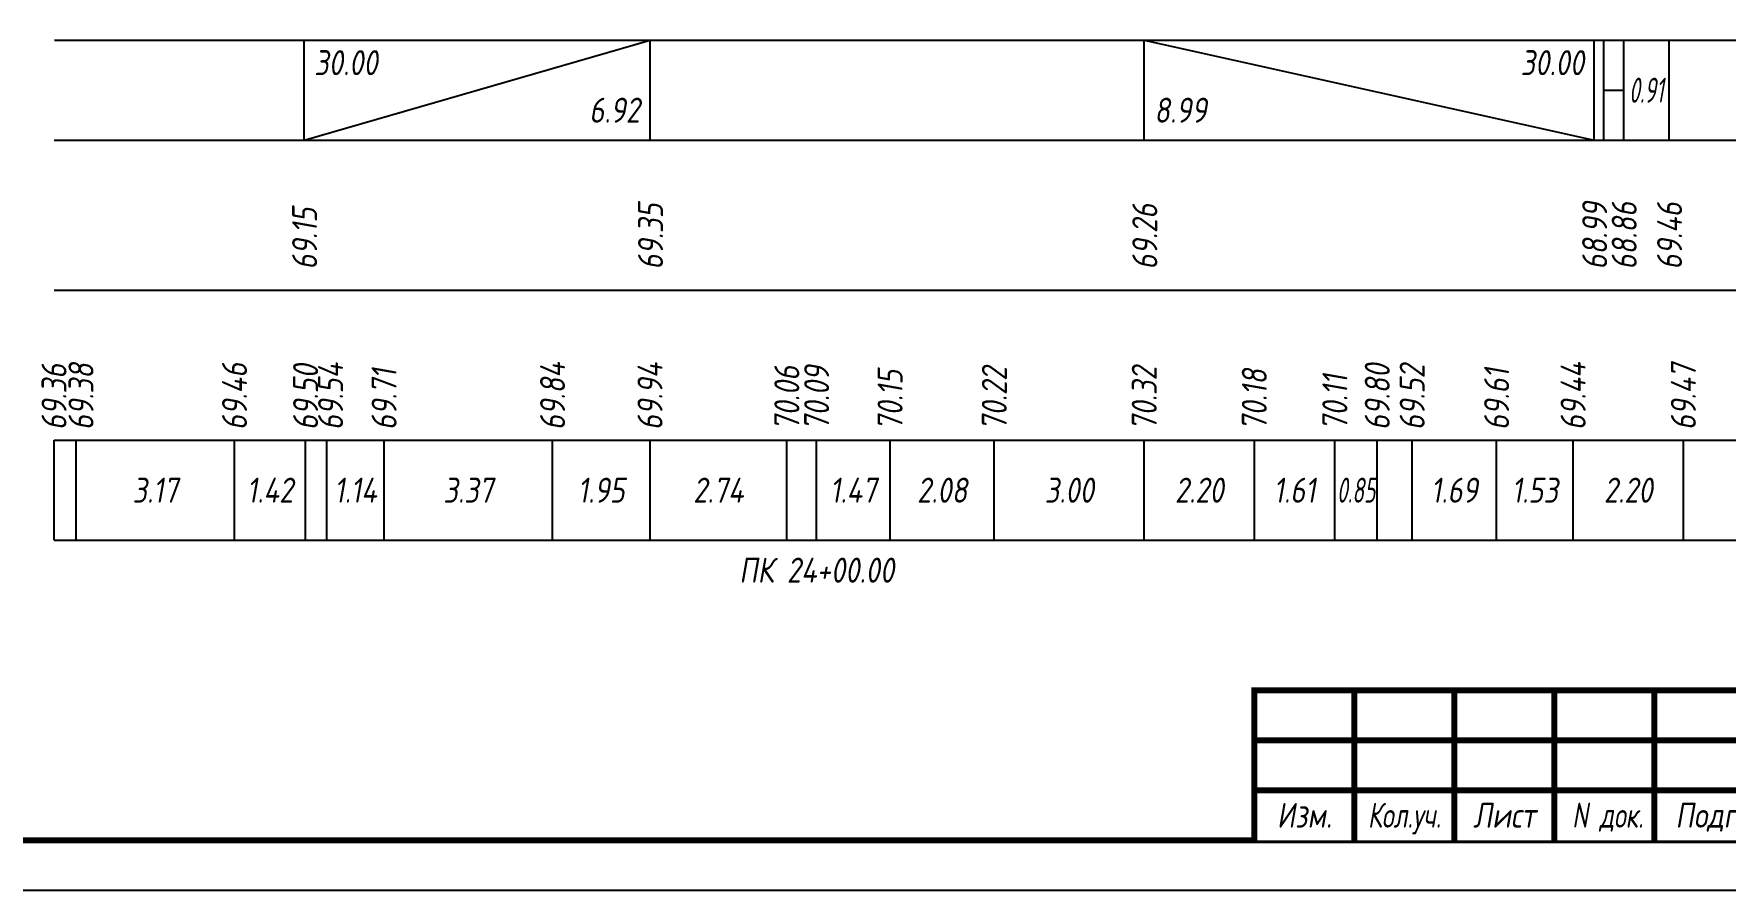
# Model space of a CAD drawing. Extents: x -717 to 1451, y -133302 to 233.
# Drawn here: x 77.9 to 247, y -37211.4 to -37125.8 of the extents above; entities that cross this region are included whole.
import ezdxf
from ezdxf.enums import TextEntityAlignment as Align

# ---------------------------------------------------------------- set-up
doc = ezdxf.new("R2010")
doc.units = 0
for name, color, linetype in [('Зарамочное оформление', 7, 'Continuous'), ('Код_510', 7, 'Continuous'), ('Код_516', 1, 'Continuous'), ('Подписи поперечников', 7, 'Continuous'), ('Таблица', 7, 'Continuous')]:
    doc.layers.add(name, color=color, linetype=linetype)
doc.styles.add('М', font='romand.shx', dxfattribs={"width": 0.8, "oblique": 10, "height": 2.5})

# ---------------------------------------------------------------- blocks, each defined once
blk = doc.blocks.new('Штамп')
at = {"linetype": 'Continuous'}
blk.add_wipeout([(199.95, -411.25), (384.95, -411.25), (384.95, -426.25), (199.95, -426.25)], dxfattribs=at).dxf.layer = 'Зарамочное оформление'
at = {"layer": 'Зарамочное оформление', "linetype": 'Continuous', "lineweight": -3, "const_width": 0.6, "flags": 128}
for points in [[(199.95, -426.25), (199.95, -411.25), (384.95, -411.25)], [(209.95, -411.25), (209.95, -426.25)], [(219.95, -411.25), (219.95, -426.25)], [(229.95, -411.25), (229.95, -426.25)], [(239.95, -411.25), (239.95, -426.25)], [(199.95, -416.25), (264.95, -416.25)], [(199.95, -421.25), (264.95, -421.25)]]:
    blk.add_lwpolyline(points, dxfattribs=at)
at = {"layer": 'Зарамочное оформление', "linetype": 'Continuous', "style": 'М', "oblique": 10}
for s, width, p in [('Изм.', 0.8, (204.95, -423.75)), ('Кол.уч.', 0.7, (214.95, -423.75)), ('Лист', 0.8, (224.95, -423.75)), ('N док.', 0.7, (235.28, -423.75)), ('Подпись', 0.8, (247.45, -423.75))]:
    blk.add_text(s, height=2.5, dxfattribs=dict(at, width=width)).set_placement(p, align=Align.MIDDLE_CENTER)
blk = doc.blocks.new('шифр')
blk.add_blockref('Штамп', (0, -36840))

msp = doc.modelspace()

# ---------------------------------------------------------------- linework, layer by layer
at = {"flags": 128}
msp.add_lwpolyline([(-30.054, -37211.421), (389.946, -37211.421), (389.946, -36914.421), (-30.054, -36914.421)], close=True, dxfattribs=at)
at = {"const_width": 0.6, "flags": 128}
msp.add_lwpolyline([(-10.054, -37206.421), (384.946, -37206.421), (384.946, -36919.421), (-10.054, -36919.421)], close=True, dxfattribs=at)
at = {"layer": 'Код_510'}
for p, q in [((79.946, -37176.421), (79.946, -37166.421)), ((82.155, -37176.421), (82.155, -37166.421)), ((97.991, -37176.421), (97.991, -37166.421)), ((105.097, -37176.421), (105.097, -37166.421)), ((107.233, -37176.421), (107.233, -37166.421)), ((112.944, -37176.421), (112.944, -37166.421)), ((129.789, -37176.421), (129.789, -37166.421)), ((139.529, -37176.421), (139.529, -37166.421)), ((153.209, -37176.421), (153.209, -37166.421)), ((156.19, -37176.421), (156.19, -37166.421)), ((163.53, -37176.421), (163.53, -37166.421)), ((173.952, -37176.421), (173.952, -37166.421)), ((188.942, -37176.421), (188.942, -37166.421)), ((199.945, -37176.421), (199.945, -37166.421)), ((207.998, -37176.421), (207.998, -37166.421)), ((212.234, -37176.421), (212.234, -37166.421)), ((215.725, -37176.421), (215.725, -37166.421)), ((224.167, -37176.421), (224.167, -37166.421)), ((231.818, -37176.421), (231.818, -37166.421)), ((242.836, -37176.421), (242.836, -37166.421))]:
    msp.add_line(p, q, dxfattribs=at)
at = {"layer": 'Код_516'}
for p, q in [((104.946, -37136.421), (104.946, -37126.421)), ((104.946, -37136.421), (139.529, -37126.421)), ((139.529, -37136.421), (139.529, -37126.421)), ((188.942, -37136.421), (188.942, -37126.421)), ((188.942, -37126.421), (233.915, -37136.421)), ((233.915, -37136.421), (233.915, -37126.421)), ((234.871, -37136.421), (234.871, -37126.421)), ((236.871, -37136.421), (236.871, -37126.421)), ((241.404, -37136.421), (241.404, -37126.421)), ((234.871, -37131.421), (236.871, -37131.421))]:
    msp.add_line(p, q, dxfattribs=at)
at = {"layer": 'Таблица'}
for p, q in [((80, -37126.421), (266.458, -37126.421)), ((79.946, -37136.421), (266.404, -37136.421)), ((79.946, -37151.421), (266.404, -37151.421)), ((79.946, -37166.421), (266.404, -37166.421)), ((79.946, -37176.421), (266.404, -37176.421))]:
    msp.add_line(p, q, dxfattribs=at)

# ---------------------------------------------------------------- texts
at = {"layer": 'Код_510', "style": 'М', "oblique": 10, "width": 0.8}
for s, p in [('69.36', (79.946, -37165.421)), ('69.38', (82.646, -37165.421)), ('69.46', (97.991, -37165.421)), ('69.50', (105.097, -37165.421)), ('69.54', (107.597, -37165.421)), ('69.84', (129.789, -37165.421)), ('69.94', (139.529, -37165.421)), ('70.09', (156.19, -37165.421)), ('70.22', (173.952, -37165.421)), ('70.32', (188.942, -37165.421)), ('69.80', (212.234, -37165.421)), ('69.52', (215.725, -37165.421)), ('69.44', (231.818, -37165.421)), ('69.47', (242.836, -37165.421)), ('69.71', (112.944, -37165.421)), ('70.06', (153.209, -37165.421)), ('70.15', (163.53, -37165.421)), ('70.18', (199.945, -37165.421)), ('70.11', (207.998, -37165.421)), ('69.61', (224.167, -37165.421))]:
    msp.add_text(s, height=2.5, rotation=90, dxfattribs=at).set_placement(p, align=Align.MIDDLE_LEFT)
at = {"layer": 'Код_510', "style": 'М', "oblique": 10}
for s, width, p in [('3.17', 0.8, (90.073, -37171.421)), ('1.42', 0.8, (101.544, -37171.421)), ('1.14', 0.8, (110.088, -37171.421)), ('3.37', 0.8, (121.366, -37171.421)), ('1.95', 0.8, (134.659, -37171.421)), ('2.74', 0.8, (146.369, -37171.421)), ('1.47', 0.8, (159.86, -37171.421)), ('2.08', 0.8, (168.741, -37171.421)), ('3.00', 0.8, (181.447, -37171.421)), ('2.20', 0.8, (194.444, -37171.421)), ('1.61', 0.8, (203.971, -37171.421)), ('0.85', 0.6, (210.116, -37171.421)), ('1.69', 0.8, (219.946, -37171.421)), ('1.53', 0.8, (227.992, -37171.421)), ('2.20', 0.8, (237.327, -37171.421))]:
    msp.add_text(s, height=2.5, dxfattribs=dict(at, width=width)).set_placement(p, align=Align.MIDDLE_CENTER)
at = {"layer": 'Код_516', "style": 'М', "oblique": 10, "width": 0.8}
msp.add_text('30.00', height=2.5, dxfattribs=at).set_placement((105.946, -37127.421), align=Align.TOP_LEFT)
msp.add_text('30.00', height=2.5, dxfattribs=at).set_placement((232.915, -37127.421), align=Align.TOP_RIGHT)
at = {"layer": 'Код_516', "style": 'М', "oblique": 10, "width": 0.6}
msp.add_text('0.91', height=2.5, dxfattribs=at).set_placement((239.137, -37131.421), align=Align.MIDDLE_CENTER)
at = {"layer": 'Код_516', "style": 'М', "oblique": 10, "width": 0.8}
msp.add_text('6.92', height=2.5, dxfattribs=at).set_placement((138.529, -37135.421), align=Align.BOTTOM_RIGHT)
msp.add_text('8.99', height=2.5, dxfattribs=at).set_placement((189.942, -37135.421), align=Align.BOTTOM_LEFT)
for s, p in [('69.15', (105, -37149.371)), ('69.35', (139.584, -37149.371)), ('69.26', (188.997, -37149.371)), ('68.99', (233.969, -37149.371)), ('68.86', (236.925, -37149.371)), ('69.46', (241.458, -37149.371))]:
    msp.add_text(s, height=2.5, rotation=90, dxfattribs=at).set_placement(p, align=Align.MIDDLE_LEFT)
at = {"layer": 'Подписи поперечников', "style": 'М', "oblique": 10, "width": 0.8}
msp.add_text('ПК 24+00.00', height=2.5, dxfattribs=at).set_placement((156.19, -37181.421), align=Align.BOTTOM_CENTER)

# ---------------------------------------------------------------- next in the draw order: block references
msp.add_blockref('шифр', (0, 59.829))

doc.saveas('drawing.dxf')
